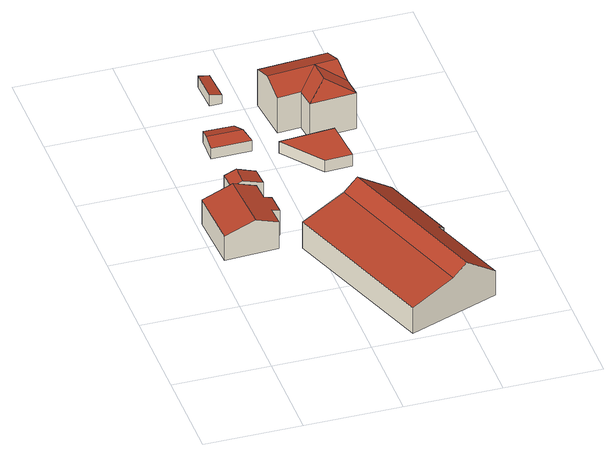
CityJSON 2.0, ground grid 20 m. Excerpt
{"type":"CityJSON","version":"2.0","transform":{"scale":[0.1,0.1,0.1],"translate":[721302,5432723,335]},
"CityObjects":{
"building1":{"type":"Building","attributes":{"Gemeindeschluessel":"09375199","HoeheDach":"344.638","HoeheGrund":"336.570","Methode":"1000","NiedrigsteTraufeDesGebaeudes":"342.293","Geometrietyp2DReferenz":"3000","measuredHeight":8.07,"function":"31001_1000","roofType":"3100"},"address":[{"Country":"Germany","Locality":"Sinzing","ThoroughfareName":"Zur Marienhöhe 1"}],"geometry":[{"type":"Solid","lod":"2","boundaries":[[[[0,1,2,3]],[[4,5,6,7]],[[8,9,10,5,4]],[[5,10,11,6]],[[12,13,1,0]],[[7,6,11,13,12]],[[14,15,16,17]],[[10,9,16,15,2,1,13,11]],[[3,2,15,14]],[[7,12,0,3,14,17,8,4]],[[17,16,9,8]]]],"semantics":{"surfaces":[{"type":"WallSurface","Flaeche":"10.519","Z_MAX":"6.364","Z_MAX_ASL":"342.935","Z_MIN":"-0.000","Z_MIN_ASL":"336.570"},{"type":"WallSurface","Flaeche":"71.714","Z_MAX":"5.723","Z_MAX_ASL":"342.293","Z_MIN":"-0.000","Z_MIN_ASL":"336.570"},{"type":"WallSurface","Flaeche":"77.550","Z_MAX":"8.068","Z_MAX_ASL":"344.638","Z_MIN":"-0.000","Z_MIN_ASL":"336.570"},{"type":"RoofSurface","Dachneigung":"69.847","Dachorientierung":"269.589","Flaeche":"85.268","Z_MAX":"8.068","Z_MAX_ASL":"344.638","Z_MIN":"5.723","Z_MIN_ASL":"342.293"},{"type":"WallSurface","Flaeche":"24.689","Z_MAX":"6.364","Z_MAX_ASL":"342.935","Z_MIN":"-0.000","Z_MIN_ASL":"336.570"},{"type":"WallSurface","Flaeche":"77.614","Z_MAX":"8.068","Z_MAX_ASL":"344.638","Z_MIN":"-0.000","Z_MIN_ASL":"336.570"},{"type":"WallSurface","Flaeche":"10.578","Z_MAX":"6.365","Z_MAX_ASL":"342.935","Z_MIN":"-0.000","Z_MIN_ASL":"336.570"},{"type":"RoofSurface","Dachneigung":"69.847","Dachorientierung":"89.589","Flaeche":"70.364","Z_MAX":"8.068","Z_MAX_ASL":"344.638","Z_MIN":"5.723","Z_MIN_ASL":"342.293"},{"type":"WallSurface","Flaeche":"25.990","Z_MAX":"5.726","Z_MAX_ASL":"342.296","Z_MIN":"-0.000","Z_MIN_ASL":"336.570"},{"type":"GroundSurface","Flaeche":"146.104","Z_MAX":"-0.000","Z_MAX_ASL":"336.570","Z_MIN":"-0.000","Z_MIN_ASL":"336.570"},{"type":"WallSurface","Flaeche":"26.098","Z_MAX":"6.365","Z_MAX_ASL":"342.935","Z_MIN":"-0.000","Z_MIN_ASL":"336.570"}],"values":[[0,1,2,3,4,5,6,7,8,9,10]]}}]},
"building2":{"type":"Building","attributes":{"Gemeindeschluessel":"09375199","HoeheDach":"343.830","HoeheGrund":"336.580","Methode":"2000","NiedrigsteTraufeDesGebaeudes":"342.276","Geometrietyp2DReferenz":"3000","measuredHeight":7.25,"function":"31001_2000","roofType":"3100"},"geometry":[{"type":"Solid","lod":"2","boundaries":[[[[18,19,20,21]],[[22,23,18,21,24]],[[25,20,19,26,27]],[[24,21,20,25]],[[27,26,23,22]],[[23,26,19,18]],[[25,27,22,24]]]],"semantics":{"surfaces":[{"type":"RoofSurface","Dachneigung":"68.967","Dachorientierung":"267.911","Flaeche":"10.778","Z_MAX":"7.250","Z_MAX_ASL":"343.830","Z_MIN":"6.296","Z_MIN_ASL":"342.876"},{"type":"WallSurface","Flaeche":"42.885","Z_MAX":"7.249","Z_MAX_ASL":"343.829","Z_MIN":"0.000","Z_MIN_ASL":"336.580"},{"type":"WallSurface","Flaeche":"42.942","Z_MAX":"7.250","Z_MAX_ASL":"343.830","Z_MIN":"0.000","Z_MIN_ASL":"336.580"},{"type":"WallSurface","Flaeche":"25.569","Z_MAX":"6.297","Z_MAX_ASL":"342.877","Z_MIN":"0.000","Z_MIN_ASL":"336.580"},{"type":"WallSurface","Flaeche":"23.073","Z_MAX":"5.697","Z_MAX_ASL":"342.277","Z_MIN":"0.000","Z_MIN_ASL":"336.580"},{"type":"RoofSurface","Dachneigung":"68.955","Dachorientierung":"87.971","Flaeche":"17.532","Z_MAX":"7.250","Z_MAX_ASL":"343.830","Z_MIN":"5.696","Z_MIN_ASL":"342.276"},{"type":"GroundSurface","Flaeche":"26.421","Z_MAX":"0.000","Z_MAX_ASL":"336.580","Z_MIN":"0.000","Z_MIN_ASL":"336.580"}],"values":[[0,1,2,3,4,5,6]]}}]},
"building3":{"type":"Building","attributes":{"Gemeindeschluessel":"09375199","HoeheDach":"341.261","HoeheGrund":"337.990","Methode":"1000","NiedrigsteTraufeDesGebaeudes":"340.453","Geometrietyp2DReferenz":"3000","measuredHeight":3.27,"function":"51009_1610","roofType":"3100"},"geometry":[{"type":"Solid","lod":"2","boundaries":[[[[28,29,30,31]],[[28,32,33,29]],[[34,31,30,35]],[[36,32,28,31,34]],[[29,33,37,35,30]],[[36,34,35,37]],[[33,32,36,37]]]],"semantics":{"surfaces":[{"type":"RoofSurface","Dachneigung":"74.364","Dachorientierung":"359.791","Flaeche":"19.554","Z_MAX":"3.271","Z_MAX_ASL":"341.261","Z_MIN":"2.463","Z_MIN_ASL":"340.453"},{"type":"WallSurface","Flaeche":"15.341","Z_MAX":"2.501","Z_MAX_ASL":"340.491","Z_MIN":"0.000","Z_MIN_ASL":"337.990"},{"type":"RoofSurface","Dachneigung":"74.360","Dachorientierung":"179.796","Flaeche":"22.473","Z_MAX":"3.271","Z_MAX_ASL":"341.261","Z_MIN":"2.486","Z_MIN_ASL":"340.476"},{"type":"WallSurface","Flaeche":"16.925","Z_MAX":"3.271","Z_MAX_ASL":"341.261","Z_MIN":"0.000","Z_MIN_ASL":"337.990"},{"type":"WallSurface","Flaeche":"16.353","Z_MAX":"3.271","Z_MAX_ASL":"341.261","Z_MIN":"0.000","Z_MIN_ASL":"337.990"},{"type":"WallSurface","Flaeche":"20.472","Z_MAX":"2.486","Z_MAX_ASL":"340.476","Z_MIN":"0.000","Z_MIN_ASL":"337.990"},{"type":"GroundSurface","Flaeche":"40.469","Z_MAX":"0.000","Z_MAX_ASL":"337.990","Z_MIN":"0.000","Z_MIN_ASL":"337.990"}],"values":[[0,1,2,3,4,5,6]]}}]},
"building4":{"type":"Building","attributes":{"Gemeindeschluessel":"09375199","HoeheDach":"347.600","HoeheGrund":"336.700","Methode":"2000","NiedrigsteTraufeDesGebaeudes":"341.400","Geometrietyp2DReferenz":"3000","measuredHeight":10.9,"function":"31001_2000","roofType":"3100"},"geometry":[{"type":"Solid","lod":"2","boundaries":[[[[38,39,40,41]],[[42,40,39,43,44,45]],[[46,42,45,47]],[[48,49,50,51,38,41]],[[52,48,41,40,42,46]],[[50,44,43,51]],[[53,49,48,52]],[[50,49,53,47,45,44]],[[51,43,39,38]],[[53,52,46,47]]]],"semantics":{"surfaces":[{"type":"WallSurface","Flaeche":"102.943","Z_MAX":"5.723","Z_MAX_ASL":"342.423","Z_MIN":"0.000","Z_MIN_ASL":"336.700"},{"type":"RoofSurface","Dachneigung":"53.349","Dachorientierung":"70.302","Flaeche":"326.466","Z_MAX":"10.900","Z_MAX_ASL":"347.600","Z_MIN":"4.700","Z_MIN_ASL":"341.400"},{"type":"RoofSurface","Dachneigung":"54.874","Dachorientierung":"250.302","Flaeche":"131.756","Z_MAX":"10.900","Z_MAX_ASL":"347.600","Z_MIN":"8.700","Z_MIN_ASL":"345.400"},{"type":"GroundSurface","Flaeche":"712.058","Z_MAX":"0.000","Z_MAX_ASL":"336.700","Z_MIN":"0.000","Z_MIN_ASL":"336.700"},{"type":"WallSurface","Flaeche":"161.933","Z_MAX":"10.900","Z_MAX_ASL":"347.600","Z_MIN":"0.000","Z_MIN_ASL":"336.700"},{"type":"WallSurface","Flaeche":"76.675","Z_MAX":"4.709","Z_MAX_ASL":"341.409","Z_MIN":"0.000","Z_MIN_ASL":"336.700"},{"type":"WallSurface","Flaeche":"210.283","Z_MAX":"6.073","Z_MAX_ASL":"342.773","Z_MIN":"0.000","Z_MIN_ASL":"336.700"},{"type":"WallSurface","Flaeche":"168.833","Z_MAX":"10.900","Z_MAX_ASL":"347.600","Z_MIN":"0.000","Z_MIN_ASL":"336.700"},{"type":"WallSurface","Flaeche":"7.111","Z_MAX":"5.723","Z_MAX_ASL":"342.423","Z_MIN":"0.000","Z_MIN_ASL":"336.700"},{"type":"RoofSurface","Dachneigung":"75.151","Dachorientierung":"250.303","Flaeche":"354.214","Z_MAX":"8.700","Z_MAX_ASL":"345.400","Z_MIN":"6.073","Z_MIN_ASL":"342.773"}],"values":[[0,1,2,3,4,5,6,7,8,9]]}}]},
"building5":{"type":"Building","attributes":{"Gemeindeschluessel":"09375199","HoeheDach":"341.361","HoeheGrund":"338.780","Methode":"1000","NiedrigsteTraufeDesGebaeudes":"340.828","Geometrietyp2DReferenz":"3000","measuredHeight":2.58,"function":"31001_2000","roofType":"2100"},"geometry":[{"type":"Solid","lod":"2","boundaries":[[[[54,55,56,57]],[[58,59,56,55]],[[60,57,56,59]],[[60,59,58,61]],[[60,61,54,57]],[[61,58,55,54]]]],"semantics":{"surfaces":[{"type":"WallSurface","Flaeche":"5.796","Z_MAX":"2.580","Z_MAX_ASL":"341.360","Z_MIN":"0.000","Z_MIN_ASL":"338.780"},{"type":"WallSurface","Flaeche":"13.766","Z_MAX":"2.048","Z_MAX_ASL":"340.828","Z_MIN":"0.000","Z_MIN_ASL":"338.780"},{"type":"GroundSurface","Flaeche":"16.723","Z_MAX":"0.000","Z_MAX_ASL":"338.780","Z_MIN":"0.000","Z_MIN_ASL":"338.780"},{"type":"WallSurface","Flaeche":"5.810","Z_MAX":"2.581","Z_MAX_ASL":"341.361","Z_MIN":"0.000","Z_MIN_ASL":"338.780"},{"type":"WallSurface","Flaeche":"17.086","Z_MAX":"2.581","Z_MAX_ASL":"341.361","Z_MIN":"0.000","Z_MIN_ASL":"338.780"},{"type":"RoofSurface","Dachneigung":"78.006","Dachorientierung":"86.900","Flaeche":"17.096","Z_MAX":"2.581","Z_MAX_ASL":"341.361","Z_MIN":"2.048","Z_MIN_ASL":"340.828"}],"values":[[0,1,2,3,4,5]]}}]},
"building6":{"type":"Building","attributes":{"Gemeindeschluessel":"09375199","HoeheDach":"338.205","HoeheGrund":"335.540","Methode":"1000","NiedrigsteTraufeDesGebaeudes":"338.205","Geometrietyp2DReferenz":"3000","measuredHeight":2.67,"function":"31001_2000","roofType":"1000"},"geometry":[{"type":"Solid","lod":"2","boundaries":[[[[62,63,64,65]],[[66,67,68,69]],[[68,65,64,69]],[[69,64,63,66]],[[67,62,65,68]],[[62,67,66,63]]]],"semantics":{"surfaces":[{"type":"RoofSurface","Dachneigung":"90.000","Dachorientierung":"-1.000","Flaeche":"77.690","Z_MAX":"2.665","Z_MAX_ASL":"338.205","Z_MIN":"2.665","Z_MIN_ASL":"338.205"},{"type":"GroundSurface","Flaeche":"77.690","Z_MAX":"0.000","Z_MAX_ASL":"335.540","Z_MIN":"0.000","Z_MIN_ASL":"335.540"},{"type":"WallSurface","Flaeche":"28.766","Z_MAX":"2.665","Z_MAX_ASL":"338.205","Z_MIN":"0.000","Z_MIN_ASL":"335.540"},{"type":"WallSurface","Flaeche":"30.542","Z_MAX":"2.665","Z_MAX_ASL":"338.205","Z_MIN":"0.000","Z_MIN_ASL":"335.540"},{"type":"WallSurface","Flaeche":"14.879","Z_MAX":"2.665","Z_MAX_ASL":"338.205","Z_MIN":"0.000","Z_MIN_ASL":"335.540"},{"type":"WallSurface","Flaeche":"24.511","Z_MAX":"2.665","Z_MAX_ASL":"338.205","Z_MIN":"0.000","Z_MIN_ASL":"335.540"}],"values":[[0,1,2,3,4,5]]}}]},
"building7":{"type":"Building","attributes":{"Gemeindeschluessel":"09375199","HoeheDach":"345.910","HoeheGrund":"335.690","Methode":"2000","NiedrigsteTraufeDesGebaeudes":"344.031","Geometrietyp2DReferenz":"3000","measuredHeight":10.22,"function":"31001_1000","roofType":"3100","storeysAboveGround":3},"address":[{"Country":"Germany","Locality":"Sinzing","ThoroughfareName":"Zur Marienhöhe 2a"}],"geometry":[{"type":"Solid","lod":"2","boundaries":[[[[70,71,72,73]],[[74,75,76,70,73]],[[77,74,73,78]],[[79,80,81,82,83,84]],[[72,83,82,85,86]],[[80,79,76,75]],[[76,79,71,70]],[[78,73,72,86]],[[79,84,72,71]],[[84,83,72]],[[81,87,85,82]],[[74,77,87,81,80,75]],[[78,86,85,87,77]]]],"semantics":{"surfaces":[{"type":"RoofSurface","Dachneigung":"68.921","Dachorientierung":"264.688","Flaeche":"23.455","Z_MAX":"10.220","Z_MAX_ASL":"345.910","Z_MIN":"8.374","Z_MIN_ASL":"344.064"},{"type":"WallSurface","Flaeche":"36.334","Z_MAX":"8.399","Z_MAX_ASL":"344.089","Z_MIN":"0.000","Z_MIN_ASL":"335.690"},{"type":"WallSurface","Flaeche":"40.594","Z_MAX":"8.393","Z_MAX_ASL":"344.083","Z_MIN":"0.000","Z_MIN_ASL":"335.690"},{"type":"WallSurface","Flaeche":"126.387","Z_MAX":"10.220","Z_MAX_ASL":"345.910","Z_MIN":"0.000","Z_MIN_ASL":"335.690"},{"type":"RoofSurface","Dachneigung":"69.219","Dachorientierung":"355.823","Flaeche":"74.143","Z_MAX":"10.220","Z_MAX_ASL":"345.910","Z_MIN":"8.389","Z_MIN_ASL":"344.079"},{"type":"WallSurface","Flaeche":"79.433","Z_MAX":"8.391","Z_MAX_ASL":"344.081","Z_MIN":"0.000","Z_MIN_ASL":"335.690"},{"type":"RoofSurface","Dachneigung":"67.018","Dachorientierung":"175.785","Flaeche":"22.222","Z_MAX":"10.220","Z_MAX_ASL":"345.910","Z_MIN":"8.391","Z_MIN_ASL":"344.081"},{"type":"RoofSurface","Dachneigung":"69.215","Dachorientierung":"175.824","Flaeche":"37.711","Z_MAX":"10.220","Z_MAX_ASL":"345.910","Z_MIN":"8.341","Z_MIN_ASL":"344.031"},{"type":"RoofSurface","Dachneigung":"68.897","Dachorientierung":"84.707","Flaeche":"23.487","Z_MAX":"10.220","Z_MAX_ASL":"345.910","Z_MIN":"8.389","Z_MIN_ASL":"344.079"},{"type":"RoofSurface","Dachneigung":"69.213","Dachorientierung":"175.818","Flaeche":"12.240","Z_MAX":"10.220","Z_MAX_ASL":"345.910","Z_MIN":"8.389","Z_MIN_ASL":"344.079"},{"type":"WallSurface","Flaeche":"120.602","Z_MAX":"8.389","Z_MAX_ASL":"344.079","Z_MIN":"0.000","Z_MIN_ASL":"335.690"},{"type":"GroundSurface","Flaeche":"180.269","Z_MAX":"0.000","Z_MAX_ASL":"335.690","Z_MIN":"0.000","Z_MIN_ASL":"335.690"},{"type":"WallSurface","Flaeche":"90.859","Z_MAX":"10.220","Z_MAX_ASL":"345.910","Z_MIN":"0.000","Z_MIN_ASL":"335.690"}],"values":[[0,1,2,3,4,5,6,7,8,9,10,11,12]]}}]}
},
"vertices":[
[119,426,16],[119,426,79],[136,427,73],[136,427,16],[12,335,16],[12,335,73],[7,460,73],[7,460,16],[123,340,16],[123,340,79],[76,338,96],[70,463,96],[117,465,16],[117,465,79],[138,382,16],[138,382,73],[121,381,79],[121,381,16],
[94,475,88],[93,515,88],[68,514,79],[70,474,79],[135,477,16],[135,477,73],[70,474,16],[68,514,16],[133,517,73],[133,517,16],
[144,691,55],[82,692,55],[81,664,63],[153,664,63],[144,691,30],[82,692,30],[163,636,55],[80,635,55],[163,636,30],[80,635,30],
[409,242,17],[409,242,74],[470,73,74],[470,73,17],[405,48,126],[422,247,64],[367,400,64],[289,372,126],[375,37,104],[259,362,104],[283,2,17],[166,328,17],[367,400,17],[422,247,17],[283,2,78],[166,328,78],
[123,853,64],[147,855,58],[147,855,38],[123,853,38],[151,788,58],[151,788,38],[126,787,38],[126,787,64],
[341,565,32],[334,656,32],[220,647,32],[285,562,32],[334,656,5],[341,565,5],[285,562,5],[220,647,5],
[288,668,91],[331,714,109],[327,762,109],[284,710,91],[284,710,7],[288,667,7],[288,667,91],[236,706,7],[236,706,90],[383,674,91],[383,674,7],[370,814,7],[370,814,91],[374,766,109],[379,718,91],[226,803,91],[231,755,109],[226,803,7]
]}
